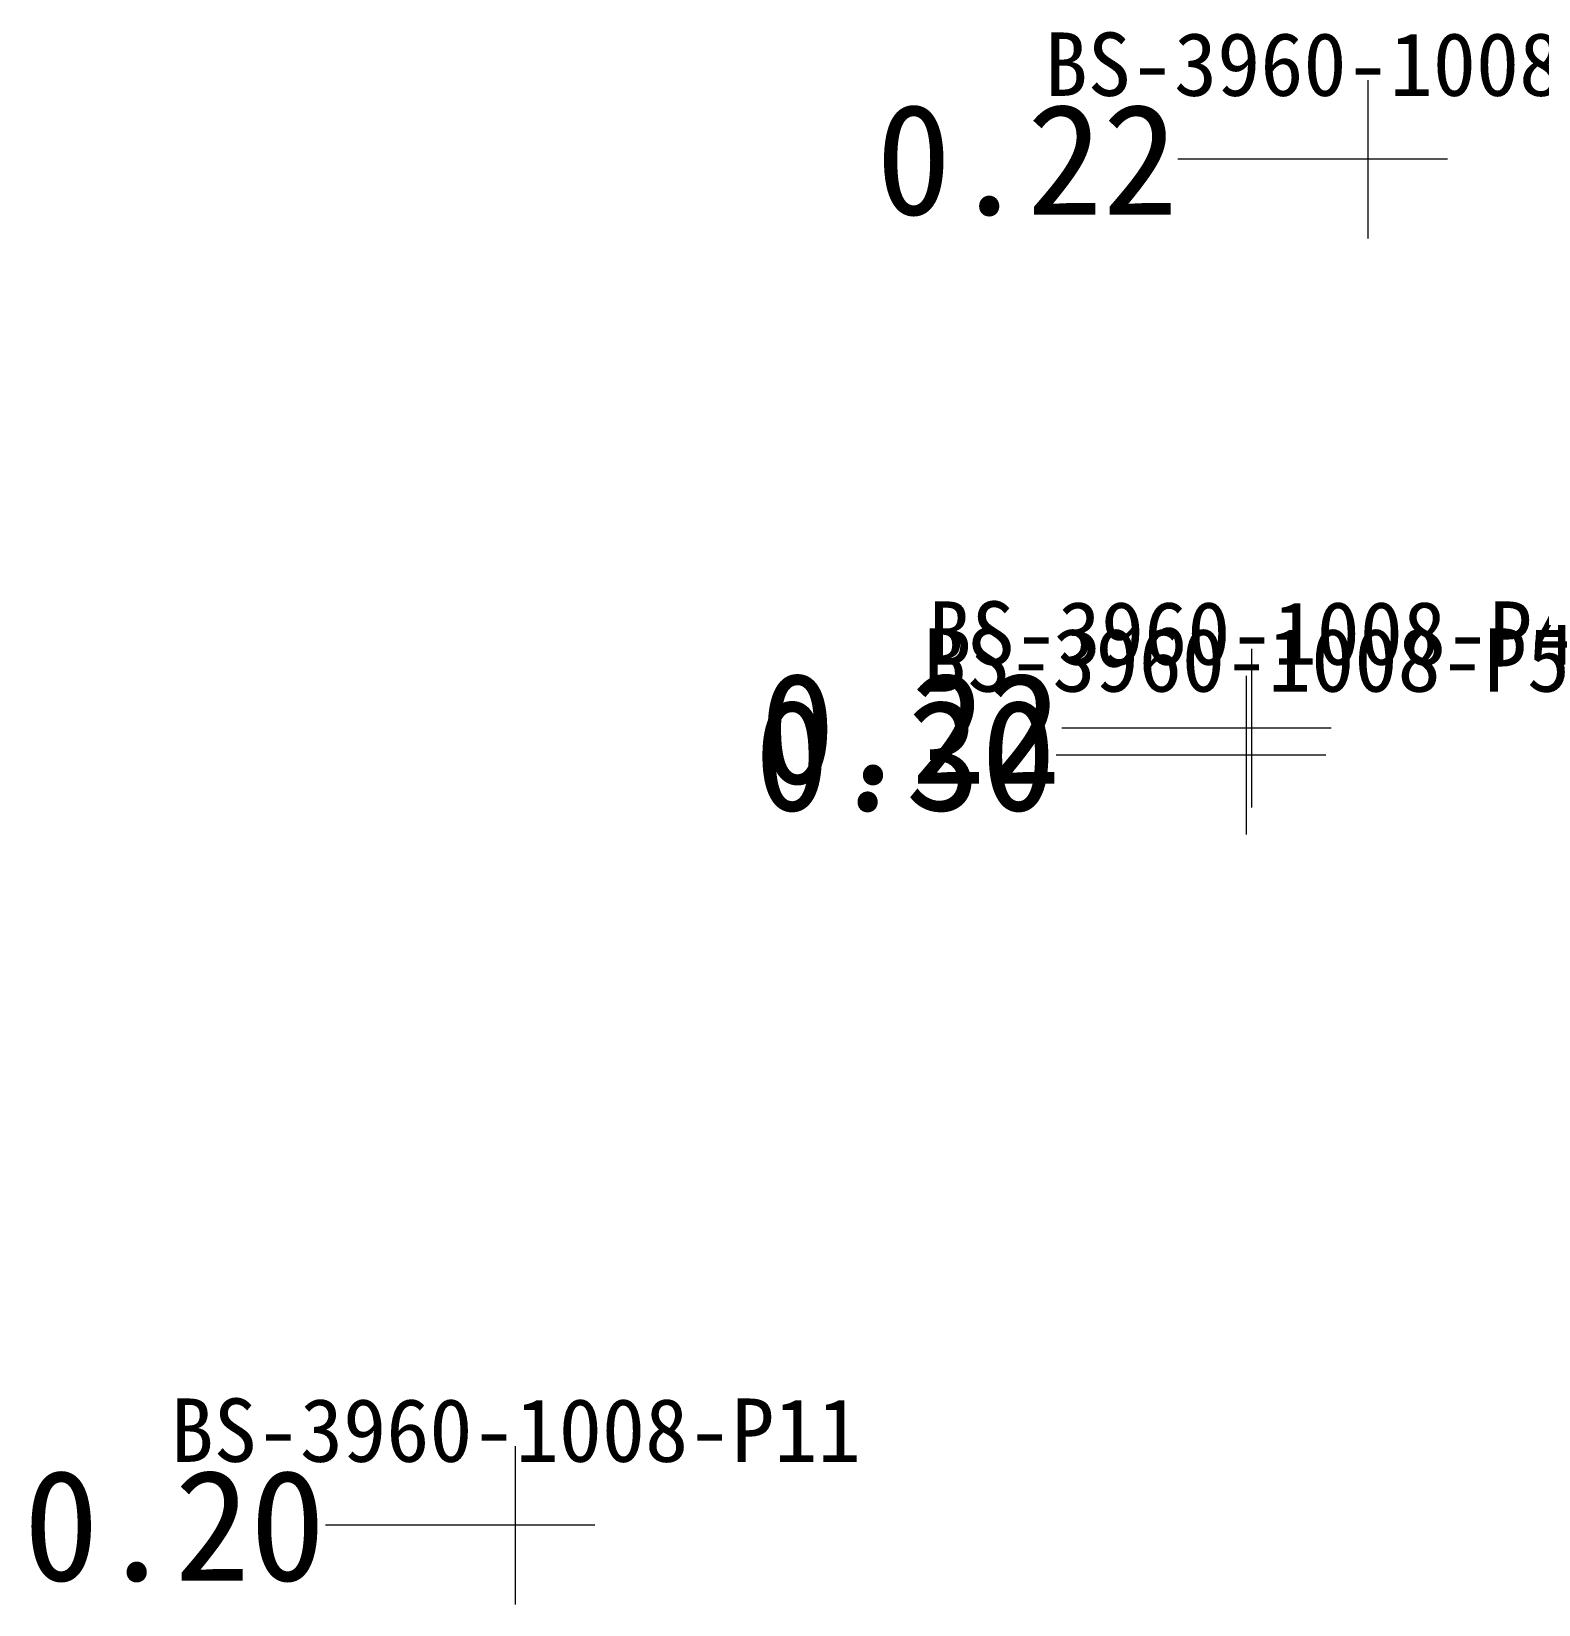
# Model space of a CAD drawing. Header units: inches. Extents: x 469883 to 470005, y 4349687 to 4349765.
# Drawn here: x 469941.58 to 469951.09, y 4349755.31 to 4349765.24 of the extents above; entities that cross this region are included whole.
import ezdxf
from ezdxf.enums import TextEntityAlignment as Align

# ---------------------------------------------------------------- set-up
doc = ezdxf.new("R2010")
doc.units = ezdxf.units.IN
doc.header["$MEASUREMENT"] = 0
for name, color, linetype, lineweight in [('点', 7, 'Continuous', 0), ('线条', 7, 'Continuous', 0), ('钻孔', 7, 'Continuous', 0)]:
    doc.layers.add(name, color=color, linetype=linetype, lineweight=lineweight)
doc.styles.add('3dmine_textStyle_2', font='simsunb.ttf', dxfattribs={"height": 1})

msp = doc.modelspace()

# ---------------------------------------------------------------- hatches: boundary and pattern name
at = {"layer": '钻孔', "linetype": 'Continuous', "lineweight": 0, "true_color": 0x808080, "extrusion": (0, 1, 0)}
for points in [[(-469951.011, 3950), (-469950.011, 3950), (-469950.011, 3961), (-469951.011, 3961)], [(-469950.278, 3950), (-469949.278, 3950), (-469949.278, 3961), (-469950.278, 3961)], [(-469950.244, 3950), (-469949.244, 3950), (-469949.244, 3961), (-469950.244, 3961)], [(-469945.633, 3950), (-469944.633, 3950), (-469944.633, 3961), (-469945.633, 3961)]]:
    msp.add_hatch(color=8, dxfattribs=at).paths.add_polyline_path(points, flags=0)

# ---------------------------------------------------------------- linework, layer by layer
at = {"layer": '点', "color": 138, "linetype": 'Continuous', "lineweight": 0, "true_color": 0x004c4c, "elevation": 3961}
for points in [[(469950.0107, 4349763.9297), (469950.0107, 4349764.9297)], [(469950.5107, 4349764.4297), (469949.5107, 4349764.4297)], [(469949.2783, 4349760.3398), (469949.2783, 4349761.3398)], [(469949.2441, 4349760.1699), (469949.2441, 4349761.1699)], [(469949.7783, 4349760.8398), (469948.7783, 4349760.8398)], [(469949.7441, 4349760.6699), (469948.7441, 4349760.6699)], [(469944.6328, 4349755.3096), (469944.6328, 4349756.3096)], [(469945.1328, 4349755.8096), (469944.1328, 4349755.8096)]]:
    msp.add_lwpolyline(points, dxfattribs=at)
at = {"layer": '线条', "color": 138, "linetype": 'Continuous', "lineweight": 0, "true_color": 0x004c4c, "elevation": 3961}
for points in [[(469950.0107, 4349764.4297), (469950.0107, 4349764.4297), (469950.0107, 4349764.4297)], [(469949.2783, 4349760.8398), (469949.2783, 4349760.8398), (469949.2783, 4349760.8398)], [(469949.2441, 4349760.6699), (469949.2441, 4349760.6699), (469949.2441, 4349760.6699)], [(469944.6328, 4349755.8096), (469944.6328, 4349755.8096), (469944.6328, 4349755.8096)]]:
    msp.add_lwpolyline(points, dxfattribs=at)
at = {"layer": '钻孔', "color": 8, "linetype": 'Continuous', "lineweight": 0, "true_color": 0x808080}
for points, elevation in [([(469950.011, 4349764.43), (469948.811, 4349764.43)], 3961), ([(469950.011, 4349764.43), (469948.811, 4349764.43)], 3950), ([(469949.278, 4349760.84), (469948.078, 4349760.84)], 3961), ([(469949.278, 4349760.84), (469948.078, 4349760.84)], 3950), ([(469949.244, 4349760.67), (469948.044, 4349760.67)], 3961), ([(469949.244, 4349760.67), (469948.044, 4349760.67)], 3950), ([(469944.633, 4349755.81), (469943.433, 4349755.81)], 3961), ([(469944.633, 4349755.81), (469943.433, 4349755.81)], 3950)]:
    msp.add_lwpolyline(points, dxfattribs=dict(at, elevation=elevation))

# ---------------------------------------------------------------- texts
at = {"layer": '钻孔', "color": 138, "linetype": 'Continuous', "lineweight": 0, "true_color": 0x004c4c, "style": '3dmine_textStyle_2'}
for s, p in [('BS-3960-1008-P3', (469950.011, 4349764.83, 3961)), ('BS-3960-1008-P4', (469949.278, 4349761.24, 3961)), ('BS-3960-1008-P5', (469949.244, 4349761.07, 3961)), ('BS-3960-1008-P11', (469944.633, 4349756.21, 3961))]:
    msp.add_text(s, height=0.4, dxfattribs=at).set_placement(p, align=Align.CENTER)
at = {"layer": '钻孔', "color": 8, "linetype": 'Continuous', "lineweight": 0, "true_color": 0x808080, "style": '3dmine_textStyle_2'}
for s, p in [('0.22', (469948.811, 4349764.43, 3955.5)), ('0.22', (469948.078, 4349760.84, 3955.5)), ('0.30', (469948.044, 4349760.67, 3955.5)), ('0.20', (469943.433, 4349755.81, 3955.5))]:
    msp.add_text(s, height=0.7, dxfattribs=at).set_placement(p, align=Align.MIDDLE_RIGHT)

doc.saveas('drawing.dxf')
